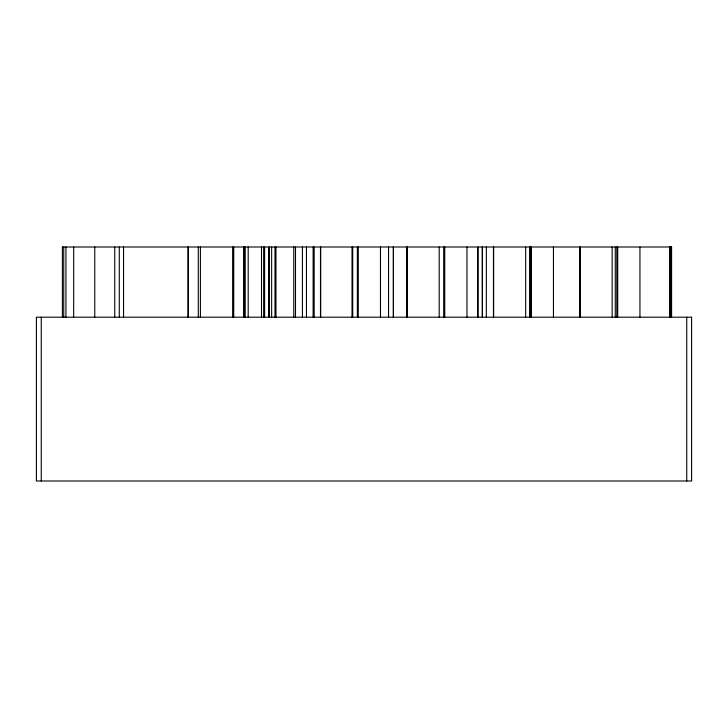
<?xml version="1.0" encoding="UTF-8"?>
<svg xmlns="http://www.w3.org/2000/svg" width="728" height="728" viewBox="0 0 728 728"><rect width="100%" height="100%" fill="white"/><g stroke="black" fill="none" stroke-linecap="round" stroke-linejoin="round"><path stroke-width="1.09" d="M62.308 247.001L671.589 247.001L671.589 317.199M686.741 317.199L686.741 480.999M671.325 247.001L671.325 317.199M670.843 247.001L670.77 317.199M670.17 247.001L670.17 317.199M669.915 247.001L669.915 317.199M669.614 247.001L669.614 317.199M639.948 247.001L639.948 317.199M617.708 247.001L617.708 317.199M616.798 247.001L616.798 317.199M615.26 247.001L615.26 317.199M612.166 247.001L612.166 317.199M580.116 247.001L580.116 317.199M579.925 247.001L579.925 317.199M553.453 247.001L553.453 317.199M531.231 247.001L531.231 317.199M530.703 247.001L530.703 317.199M530.321 247.001L530.321 317.199M529.756 247.001L529.756 317.199M525.671 247.001L525.671 317.199M493.639 247.001L493.639 317.199M493.457 247.001L493.457 317.199M486.35 247.001L486.35 317.199M482.4 247.001L482.4 317.199M482.309 247.001L482.355 317.199M466.976 247.001L466.976 317.199M444.735 247.001L444.735 317.199M444.426 247.001L444.426 317.199M443.834 247.001L443.834 317.199M439.202 247.001L439.202 317.199M407.143 247.001L407.143 317.199M406.952 247.001L406.952 317.199M393.429 247.001L393.429 317.199M393.357 247.001L393.357 317.199M388.552 247.001L388.552 317.199M380.48 247.001L380.48 317.199M358.267 247.001L358.267 317.199M357.357 247.001L357.357 317.199M352.707 247.001L352.707 317.199M352.034 247.001L352.034 317.199M320.675 247.001L320.675 317.199M320.484 247.001L320.484 317.199M314.168 247.001L314.168 317.199M313.131 247.001L313.131 317.199M306.461 247.001L306.461 317.199M302.439 247.001L302.439 317.199M295.486 247.001L295.486 317.199M293.757 247.001L293.757 317.199M275.967 247.001L275.967 317.199M274.993 247.001L274.993 317.199M271.644 247.001L271.644 317.199M264.61 247.001L264.61 317.199M263.663 247.001L263.663 317.199M261.516 247.001L261.516 317.199M248.184 247.001L248.184 317.199M245.218 247.001L245.218 317.199M244.162 247.001L244.162 317.199M243.744 247.001L243.744 317.199M233.734 247.001L233.734 317.199M232.651 247.001L232.651 317.199M200.4 247.001L200.4 317.199M198.289 247.001L198.289 317.199M188.315 247.001L188.315 317.199M188.061 247.001L188.061 317.199M123.551 247.001L123.551 317.199M119.283 247.001L119.283 317.199M114.751 247.001L114.751 317.199M94.758 247.001L94.758 317.199M73.701 247.001L73.665 317.199M65.975 247.001L65.939 317.199M63.745 247.001L63.745 317.199M62.399 247.001L62.399 317.199M41.25 317.199L41.25 480.999M691.6 317.199L36.4 317.199L36.4 480.999L691.6 480.999L691.6 317.199M477.859 317.199L477.859 247.001L477.841 317.199M269.014 317.199L269.014 247.001L268.978 317.199"/></g></svg>
